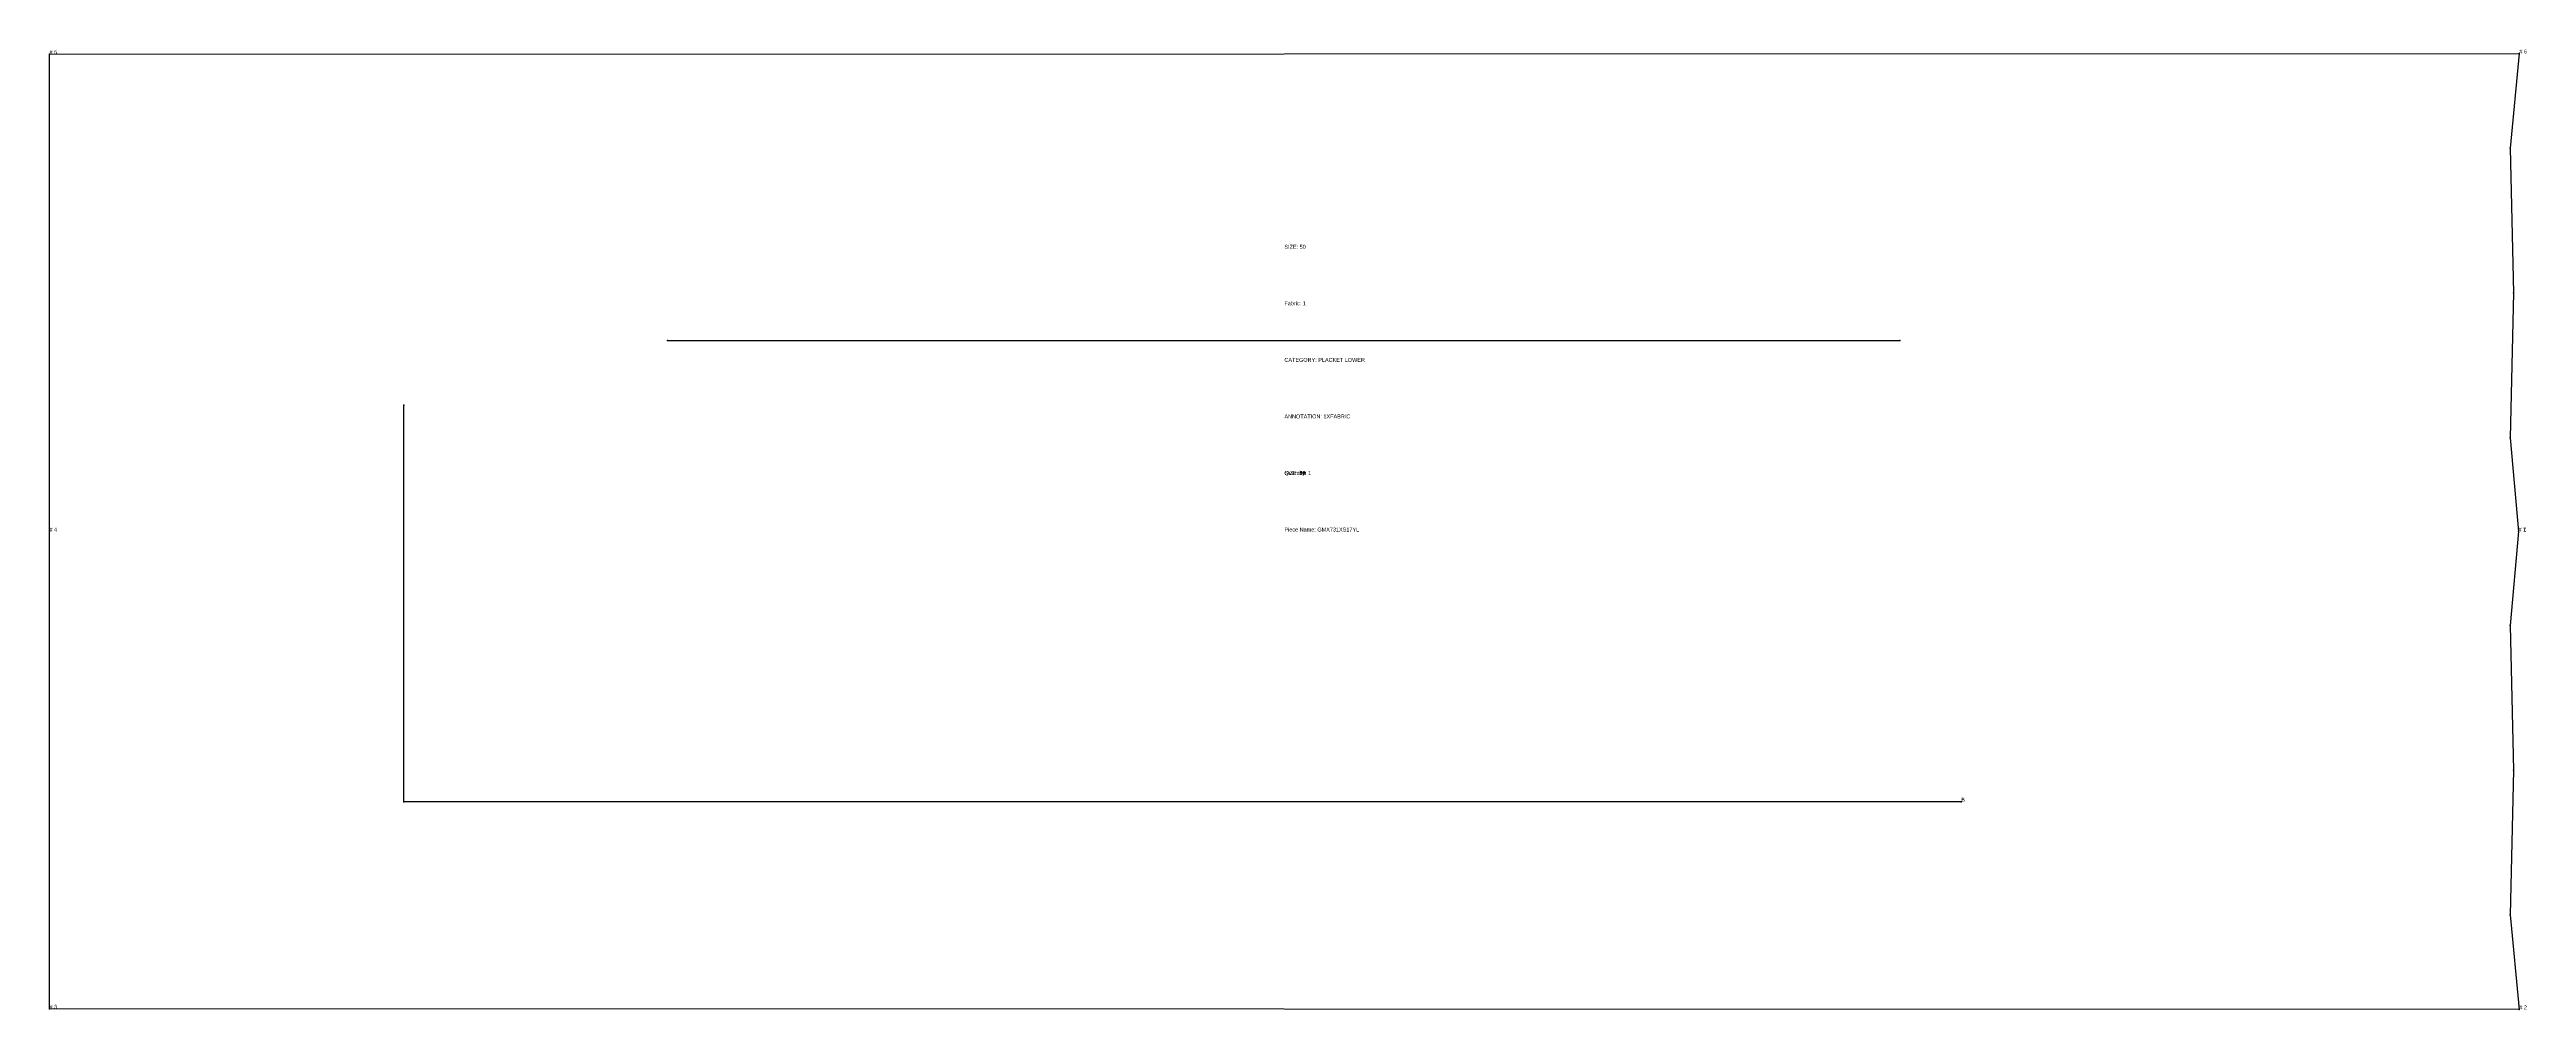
# Model space of a CAD drawing. Extents: x -42 to 1612, y -371 to 609.
# Drawn here: x 0.1 to 155.9, y -151.3 to -91 of the extents above; entities that cross this region are included whole.
import ezdxf

# ---------------------------------------------------------------- set-up
doc = ezdxf.new("R2010")
doc.units = 0

# ---------------------------------------------------------------- blocks, each defined once
blk = doc.blocks.new('GMX731XS17YL_42')
at = {"layer": '1'}
for points in [[(0.0991, -91.2724), (155.4811, -91.2318)], [(0.0991, -121.2851), (0.0991, -91.2724)], [(155.4811, -91.2318), (154.902, -97.183), (155.1102, -106.2838), (155.1102, -106.2838), (154.902, -115.3846), (155.4328, -121.2851)], [(0.0991, -151.2977), (0.0991, -121.2851)], [(155.4328, -121.2851), (154.902, -127.1855), (155.1102, -136.2863), (155.1102, -136.2863), (154.902, -145.3871), (155.4811, -151.3383)], [(155.4811, -151.3383), (0.0991, -151.2977)]]:
    blk.add_lwpolyline(points, dxfattribs=at)
at = {"layer": '5'}
blk.add_line((38.9687, -109.2658), (116.4997, -109.2658), dxfattribs=at)
at = {"layer": '7'}
blk.add_line((38.9687, -109.2658), (116.4997, -109.2658), dxfattribs=at)
at = {"layer": '8'}
blk.add_lwpolyline([(120.3707, -138.2802), (22.38, -138.2802), (22.38, -113.3374)], dxfattribs=at)
at = {"layer": '1'}
for s, p in [('SIZE: 42', (77.7901, -117.7291)), ('Piece Name: GMX731XS17YL', (77.7901, -121.2851))]:
    blk.add_text(s, height=0.25, dxfattribs=at).set_placement(p)
blk = doc.blocks.new('GMX731XS17YL_44')
at = {"layer": '1'}
for points in [[(0.0991, -91.2724), (155.4811, -91.2318)], [(0.0991, -121.2851), (0.0991, -91.2724)], [(155.4811, -91.2318), (154.902, -97.183), (155.1102, -106.2838), (155.1102, -106.2838), (154.902, -115.3846), (155.4328, -121.2851)], [(0.0991, -151.2977), (0.0991, -121.2851)], [(155.4328, -121.2851), (154.902, -127.1855), (155.1102, -136.2863), (155.1102, -136.2863), (154.902, -145.3871), (155.4811, -151.3383)], [(155.4811, -151.3383), (0.0991, -151.2977)]]:
    blk.add_lwpolyline(points, dxfattribs=at)
at = {"layer": '5'}
blk.add_line((38.9687, -109.2658), (116.4997, -109.2658), dxfattribs=at)
at = {"layer": '7'}
blk.add_line((38.9687, -109.2658), (116.4997, -109.2658), dxfattribs=at)
at = {"layer": '8'}
blk.add_lwpolyline([(120.3707, -138.2802), (22.38, -138.2802), (22.38, -113.3374)], dxfattribs=at)
at = {"layer": '1'}
for s, p in [('SIZE: 44', (77.7901, -117.7291)), ('Piece Name: GMX731XS17YL', (77.7901, -121.2851))]:
    blk.add_text(s, height=0.25, dxfattribs=at).set_placement(p)
blk = doc.blocks.new('GMX731XS17YL_46')
at = {"layer": '1'}
for points in [[(0.0991, -91.2724), (155.4811, -91.2318)], [(0.0991, -121.2851), (0.0991, -91.2724)], [(155.4811, -91.2318), (154.902, -97.183), (155.1102, -106.2838), (155.1102, -106.2838), (154.902, -115.3846), (155.4328, -121.2851)], [(0.0991, -151.2977), (0.0991, -121.2851)], [(155.4328, -121.2851), (154.902, -127.1855), (155.1102, -136.2863), (155.1102, -136.2863), (154.902, -145.3871), (155.4811, -151.3383)], [(155.4811, -151.3383), (0.0991, -151.2977)]]:
    blk.add_lwpolyline(points, dxfattribs=at)
at = {"layer": '5'}
blk.add_line((38.9687, -109.2658), (116.4997, -109.2658), dxfattribs=at)
at = {"layer": '7'}
blk.add_line((38.9687, -109.2658), (116.4997, -109.2658), dxfattribs=at)
at = {"layer": '8'}
blk.add_lwpolyline([(120.3707, -138.2802), (22.38, -138.2802), (22.38, -113.3374)], dxfattribs=at)
at = {"layer": '1'}
for s, p in [('SIZE: 46', (77.7901, -117.7291)), ('Piece Name: GMX731XS17YL', (77.7901, -121.2851))]:
    blk.add_text(s, height=0.25, dxfattribs=at).set_placement(p)
blk = doc.blocks.new('GMX731XS17YL_48')
at = {"layer": '1'}
for points in [[(0.0991, -91.2724), (155.4811, -91.2318)], [(0.0991, -121.2851), (0.0991, -91.2724)], [(155.4811, -91.2318), (154.902, -97.183), (155.1102, -106.2838), (155.1102, -106.2838), (154.902, -115.3846), (155.4328, -121.2851)], [(0.0991, -151.2977), (0.0991, -121.2851)], [(155.4328, -121.2851), (154.902, -127.1855), (155.1102, -136.2863), (155.1102, -136.2863), (154.902, -145.3871), (155.4811, -151.3383)], [(155.4811, -151.3383), (0.0991, -151.2977)]]:
    blk.add_lwpolyline(points, dxfattribs=at)
at = {"layer": '5'}
blk.add_line((38.9687, -109.2658), (116.4997, -109.2658), dxfattribs=at)
at = {"layer": '7'}
blk.add_line((38.9687, -109.2658), (116.4997, -109.2658), dxfattribs=at)
at = {"layer": '8'}
blk.add_lwpolyline([(120.3707, -138.2802), (22.38, -138.2802), (22.38, -113.3374)], dxfattribs=at)
at = {"layer": '1'}
for s, p in [('SIZE: 48', (77.7901, -117.7291)), ('Piece Name: GMX731XS17YL', (77.7901, -121.2851))]:
    blk.add_text(s, height=0.25, dxfattribs=at).set_placement(p)
blk = doc.blocks.new('GMX731XS17YL_50')
at = {"layer": '1'}
for points in [[(0.0991, -91.2724), (155.4811, -91.2318)], [(0.0991, -121.2851), (0.0991, -91.2724)], [(155.4811, -91.2318), (154.902, -97.183), (155.1102, -106.2838), (155.1102, -106.2838), (154.902, -115.3846), (155.4328, -121.2851)], [(0.0991, -151.2977), (0.0991, -121.2851)], [(155.4328, -121.2851), (154.902, -127.1855), (155.1102, -136.2863), (155.1102, -136.2863), (154.902, -145.3871), (155.4811, -151.3383)], [(155.4811, -151.3383), (0.0991, -151.2977)]]:
    blk.add_lwpolyline(points, dxfattribs=at)
at = {"layer": '2'}
for p in [(0.0991, -91.2724), (0.0991, -91.2724), (155.4811, -91.2318), (155.4811, -91.2318), (154.902, -97.183), (155.1102, -106.2838), (155.1102, -106.2838), (38.9687, -109.2658), (116.4997, -109.2658), (22.38, -113.3374), (154.902, -115.3846), (0.0991, -121.2851), (0.0991, -121.2851), (155.4328, -121.2851), (155.4328, -121.2851), (154.902, -127.1855), (155.1102, -136.2863), (155.1102, -136.2863), (22.38, -138.2802), (120.3707, -138.2802), (154.902, -145.3871), (0.0991, -151.2977), (0.0991, -151.2977), (155.4811, -151.3383), (155.4811, -151.3383)]:
    blk.add_point(p, dxfattribs=at)
at = {"layer": '4'}
for p in [(155.1102, -106.2838, -3.998), (0.0991, -121.2851, -3.998), (0.0991, -121.2851, -3.998), (155.4328, -121.2851, -3.998), (155.1102, -136.2863, -3.998)]:
    blk.add_point(p, dxfattribs=at)
at = {"layer": '5'}
blk.add_line((38.9687, -109.2658), (116.4997, -109.2658), dxfattribs=at)
at = {"layer": '7'}
blk.add_line((38.9687, -109.2658), (116.4997, -109.2658), dxfattribs=at)
at = {"layer": '8'}
blk.add_lwpolyline([(120.3707, -138.2802), (22.38, -138.2802), (22.38, -113.3374)], dxfattribs=at)
at = {"layer": '1'}
for s, p in [('SIZE: 50', (77.7901, -103.5051)), ('Fabric: 1', (77.7901, -107.061)), ('CATEGORY: PLACKET LOWER', (77.7901, -110.6171)), ('ANNOTATION: 1XFABRIC', (77.7901, -114.1731)), ('Quantity: 1', (77.7901, -117.7291)), ('Piece Name: GMX731XS17YL', (77.7901, -121.2851))]:
    blk.add_text(s, height=0.25, dxfattribs=at).set_placement(p)
at = {"layer": '2'}
for s, p in [('# 5', (0.0991, -91.2724)), ('# 6', (155.4811, -91.2318)), ('# 4', (0.0991, -121.2851)), ('# 1', (155.4328, -121.2851)), ('# 7', (155.4328, -121.2851)), ('# 3', (0.0991, -151.2977)), ('# 2', (155.4811, -151.3383))]:
    blk.add_text(s, height=0.25, dxfattribs=at).set_placement(p)
at = {"layer": '8'}
blk.add_text('B', height=0.25, dxfattribs=at).set_placement((120.3707, -138.2802))
blk = doc.blocks.new('GMX731XS17YL_52')
at = {"layer": '1'}
for points in [[(0.0991, -91.2724), (155.4811, -91.2318)], [(0.0991, -121.2851), (0.0991, -91.2724)], [(155.4811, -91.2318), (154.902, -97.183), (155.1102, -106.2838), (155.1102, -106.2838), (154.902, -115.3846), (155.4328, -121.2851)], [(0.0991, -151.2977), (0.0991, -121.2851)], [(155.4328, -121.2851), (154.902, -127.1855), (155.1102, -136.2863), (155.1102, -136.2863), (154.902, -145.3871), (155.4811, -151.3383)], [(155.4811, -151.3383), (0.0991, -151.2977)]]:
    blk.add_lwpolyline(points, dxfattribs=at)
at = {"layer": '5'}
blk.add_line((38.9687, -109.2658), (116.4997, -109.2658), dxfattribs=at)
at = {"layer": '7'}
blk.add_line((38.9687, -109.2658), (116.4997, -109.2658), dxfattribs=at)
at = {"layer": '8'}
blk.add_lwpolyline([(120.3707, -138.2802), (22.38, -138.2802), (22.38, -113.3374)], dxfattribs=at)
at = {"layer": '1'}
for s, p in [('SIZE: 52', (77.7901, -117.7291)), ('Piece Name: GMX731XS17YL', (77.7901, -121.2851))]:
    blk.add_text(s, height=0.25, dxfattribs=at).set_placement(p)
blk = doc.blocks.new('GMX731XS17YL_54')
at = {"layer": '1'}
for points in [[(0.0991, -91.2724), (155.4811, -91.2318)], [(0.0991, -121.2851), (0.0991, -91.2724)], [(155.4811, -91.2318), (154.902, -97.183), (155.1102, -106.2838), (155.1102, -106.2838), (154.902, -115.3846), (155.4328, -121.2851)], [(0.0991, -151.2977), (0.0991, -121.2851)], [(155.4328, -121.2851), (154.902, -127.1855), (155.1102, -136.2863), (155.1102, -136.2863), (154.902, -145.3871), (155.4811, -151.3383)], [(155.4811, -151.3383), (0.0991, -151.2977)]]:
    blk.add_lwpolyline(points, dxfattribs=at)
at = {"layer": '5'}
blk.add_line((38.9687, -109.2658), (116.4997, -109.2658), dxfattribs=at)
at = {"layer": '7'}
blk.add_line((38.9687, -109.2658), (116.4997, -109.2658), dxfattribs=at)
at = {"layer": '8'}
blk.add_lwpolyline([(120.3707, -138.2802), (22.38, -138.2802), (22.38, -113.3374)], dxfattribs=at)
at = {"layer": '1'}
for s, p in [('SIZE: 54', (77.7901, -117.7291)), ('Piece Name: GMX731XS17YL', (77.7901, -121.2851))]:
    blk.add_text(s, height=0.25, dxfattribs=at).set_placement(p)
blk = doc.blocks.new('GMX731XS17YL_56')
at = {"layer": '1'}
for points in [[(0.0991, -91.2724), (155.4811, -91.2318)], [(0.0991, -121.2851), (0.0991, -91.2724)], [(155.4811, -91.2318), (154.902, -97.183), (155.1102, -106.2838), (155.1102, -106.2838), (154.902, -115.3846), (155.4328, -121.2851)], [(0.0991, -151.2977), (0.0991, -121.2851)], [(155.4328, -121.2851), (154.902, -127.1855), (155.1102, -136.2863), (155.1102, -136.2863), (154.902, -145.3871), (155.4811, -151.3383)], [(155.4811, -151.3383), (0.0991, -151.2977)]]:
    blk.add_lwpolyline(points, dxfattribs=at)
at = {"layer": '5'}
blk.add_line((38.9687, -109.2658), (116.4997, -109.2658), dxfattribs=at)
at = {"layer": '7'}
blk.add_line((38.9687, -109.2658), (116.4997, -109.2658), dxfattribs=at)
at = {"layer": '8'}
blk.add_lwpolyline([(120.3707, -138.2802), (22.38, -138.2802), (22.38, -113.3374)], dxfattribs=at)
at = {"layer": '1'}
for s, p in [('SIZE: 56', (77.7901, -117.7291)), ('Piece Name: GMX731XS17YL', (77.7901, -121.2851))]:
    blk.add_text(s, height=0.25, dxfattribs=at).set_placement(p)
blk = doc.blocks.new('GMX731XS17YL_58')
at = {"layer": '1'}
for points in [[(0.0991, -91.2724), (155.4811, -91.2318)], [(0.0991, -121.2851), (0.0991, -91.2724)], [(155.4811, -91.2318), (154.902, -97.183), (155.1102, -106.2838), (155.1102, -106.2838), (154.902, -115.3846), (155.4328, -121.2851)], [(0.0991, -151.2977), (0.0991, -121.2851)], [(155.4328, -121.2851), (154.902, -127.1855), (155.1102, -136.2863), (155.1102, -136.2863), (154.902, -145.3871), (155.4811, -151.3383)], [(155.4811, -151.3383), (0.0991, -151.2977)]]:
    blk.add_lwpolyline(points, dxfattribs=at)
at = {"layer": '5'}
blk.add_line((38.9687, -109.2658), (116.4997, -109.2658), dxfattribs=at)
at = {"layer": '7'}
blk.add_line((38.9687, -109.2658), (116.4997, -109.2658), dxfattribs=at)
at = {"layer": '8'}
blk.add_lwpolyline([(120.3707, -138.2802), (22.38, -138.2802), (22.38, -113.3374)], dxfattribs=at)
at = {"layer": '1'}
for s, p in [('SIZE: 58', (77.7901, -117.7291)), ('Piece Name: GMX731XS17YL', (77.7901, -121.2851))]:
    blk.add_text(s, height=0.25, dxfattribs=at).set_placement(p)
blk = doc.blocks.new('GMX731XS17YL_60')
at = {"layer": '1'}
for points in [[(0.0991, -91.2724), (155.4811, -91.2318)], [(0.0991, -121.2851), (0.0991, -91.2724)], [(155.4811, -91.2318), (154.902, -97.183), (155.1102, -106.2838), (155.1102, -106.2838), (154.902, -115.3846), (155.4328, -121.2851)], [(0.0991, -151.2977), (0.0991, -121.2851)], [(155.4328, -121.2851), (154.902, -127.1855), (155.1102, -136.2863), (155.1102, -136.2863), (154.902, -145.3871), (155.4811, -151.3383)], [(155.4811, -151.3383), (0.0991, -151.2977)]]:
    blk.add_lwpolyline(points, dxfattribs=at)
at = {"layer": '5'}
blk.add_line((38.9687, -109.2658), (116.4997, -109.2658), dxfattribs=at)
at = {"layer": '7'}
blk.add_line((38.9687, -109.2658), (116.4997, -109.2658), dxfattribs=at)
at = {"layer": '8'}
blk.add_lwpolyline([(120.3707, -138.2802), (22.38, -138.2802), (22.38, -113.3374)], dxfattribs=at)
at = {"layer": '1'}
for s, p in [('SIZE: 60', (77.7901, -117.7291)), ('Piece Name: GMX731XS17YL', (77.7901, -121.2851))]:
    blk.add_text(s, height=0.25, dxfattribs=at).set_placement(p)
blk = doc.blocks.new('GMX731XS17YL_62')
at = {"layer": '1'}
for points in [[(0.0991, -91.2724), (155.4811, -91.2318)], [(0.0991, -121.2851), (0.0991, -91.2724)], [(155.4811, -91.2318), (154.902, -97.183), (155.1102, -106.2838), (155.1102, -106.2838), (154.902, -115.3846), (155.4328, -121.2851)], [(0.0991, -151.2977), (0.0991, -121.2851)], [(155.4328, -121.2851), (154.902, -127.1855), (155.1102, -136.2863), (155.1102, -136.2863), (154.902, -145.3871), (155.4811, -151.3383)], [(155.4811, -151.3383), (0.0991, -151.2977)]]:
    blk.add_lwpolyline(points, dxfattribs=at)
at = {"layer": '5'}
blk.add_line((38.9687, -109.2658), (116.4997, -109.2658), dxfattribs=at)
at = {"layer": '7'}
blk.add_line((38.9687, -109.2658), (116.4997, -109.2658), dxfattribs=at)
at = {"layer": '8'}
blk.add_lwpolyline([(120.3707, -138.2802), (22.38, -138.2802), (22.38, -113.3374)], dxfattribs=at)
at = {"layer": '1'}
for s, p in [('SIZE: 62', (77.7901, -117.7291)), ('Piece Name: GMX731XS17YL', (77.7901, -121.2851))]:
    blk.add_text(s, height=0.25, dxfattribs=at).set_placement(p)
blk = doc.blocks.new('GMX731XS17YL_64')
at = {"layer": '1'}
for points in [[(0.0991, -91.2724), (155.4811, -91.2318)], [(0.0991, -121.2851), (0.0991, -91.2724)], [(155.4811, -91.2318), (154.902, -97.183), (155.1102, -106.2838), (155.1102, -106.2838), (154.902, -115.3846), (155.4328, -121.2851)], [(0.0991, -151.2977), (0.0991, -121.2851)], [(155.4328, -121.2851), (154.902, -127.1855), (155.1102, -136.2863), (155.1102, -136.2863), (154.902, -145.3871), (155.4811, -151.3383)], [(155.4811, -151.3383), (0.0991, -151.2977)]]:
    blk.add_lwpolyline(points, dxfattribs=at)
at = {"layer": '5'}
blk.add_line((38.9687, -109.2658), (116.4997, -109.2658), dxfattribs=at)
at = {"layer": '7'}
blk.add_line((38.9687, -109.2658), (116.4997, -109.2658), dxfattribs=at)
at = {"layer": '8'}
blk.add_lwpolyline([(120.3707, -138.2802), (22.38, -138.2802), (22.38, -113.3374)], dxfattribs=at)
at = {"layer": '1'}
for s, p in [('SIZE: 64', (77.7901, -117.7291)), ('Piece Name: GMX731XS17YL', (77.7901, -121.2851))]:
    blk.add_text(s, height=0.25, dxfattribs=at).set_placement(p)

msp = doc.modelspace()

# ---------------------------------------------------------------- block references
at = {"layer": '1'}
for name in ['GMX731XS17YL_50', 'GMX731XS17YL_42', 'GMX731XS17YL_44', 'GMX731XS17YL_46', 'GMX731XS17YL_48', 'GMX731XS17YL_52', 'GMX731XS17YL_54', 'GMX731XS17YL_56', 'GMX731XS17YL_58', 'GMX731XS17YL_60', 'GMX731XS17YL_62', 'GMX731XS17YL_64']:
    msp.add_blockref(name, (0, 0), dxfattribs=at)

doc.saveas('drawing.dxf')
